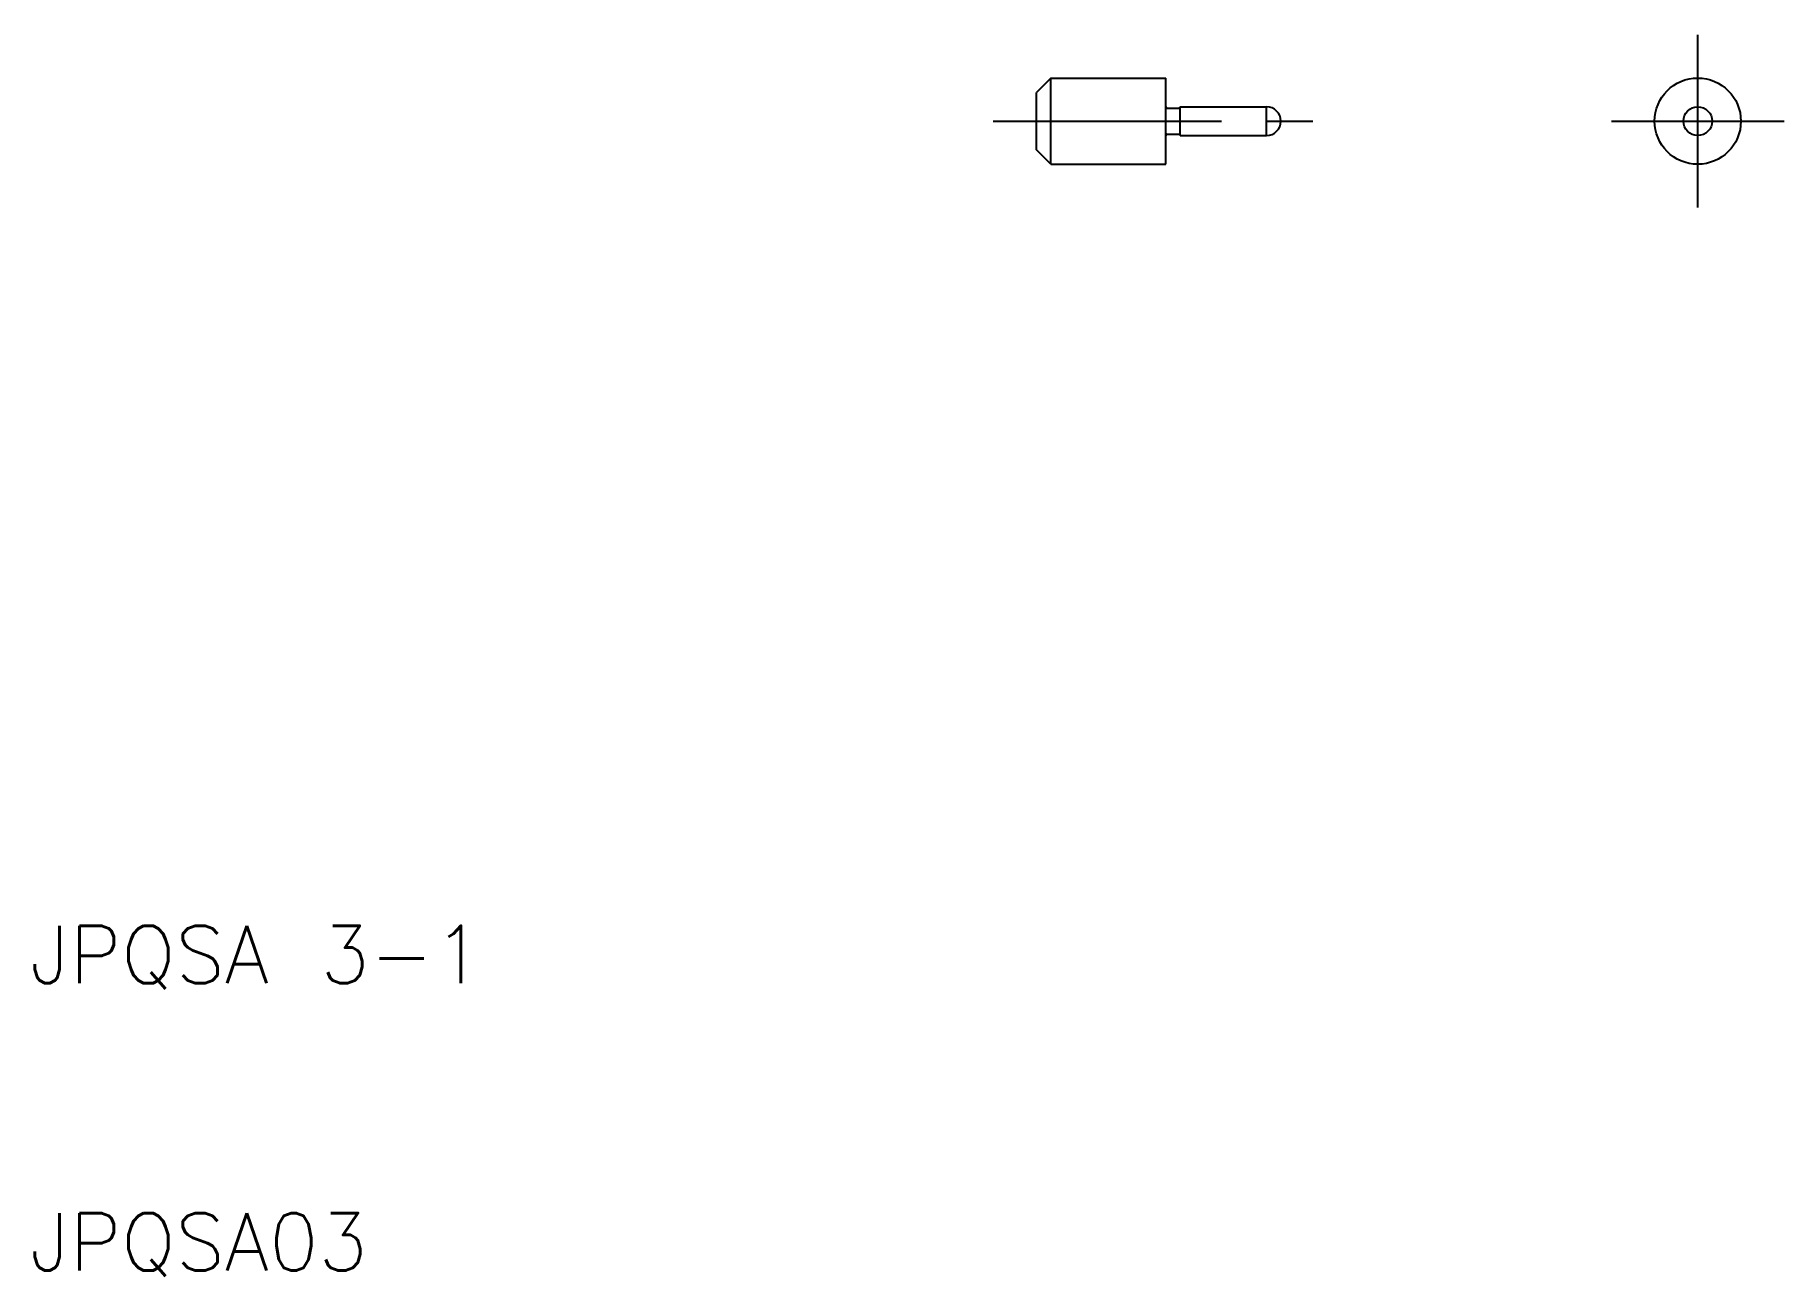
# Model space of a CAD drawing. Extents: x 10.2 to 71, y 9.8 to 53.
import ezdxf

# ---------------------------------------------------------------- set-up
doc = ezdxf.new("R2010")
doc.units = 0
doc.header["$LTSCALE"] = 0.25
doc.linetypes.add('CENTER', pattern=[50.8, 31.75, -6.35, 6.35, -6.35])
doc.layers.get('0').update_dxf_attribs({"linetype": 'CONTINUOUS'})
doc.layers.add('CENTER', color=1, linetype='CENTER')
doc.styles.get("Standard").update_dxf_attribs({"font": 'txt.shx', "bigfont": 'extfont.shx'})

msp = doc.modelspace()

# ---------------------------------------------------------------- linework, layer by layer
for p, q in [((45.5, 51.5), (45, 51)), ((45.5, 51.5), (49.5, 51.5)), ((45.5, 48.5), (45.5, 51.5)), ((45.5, 48.5), (45.5, 51.5)), ((49.5, 50.5), (49.5, 51.5)), ((45, 49), (45, 51)), ((49.5, 49.5), (49.5, 50.5)), ((50, 49.5), (50, 50.5)), ((50, 50.5), (53, 50.5)), ((53, 49.5), (53, 50.5)), ((49.55, 50.45), (49.95, 50.45)), ((49.5, 48.5), (49.5, 49.5)), ((49.55, 49.55), (49.95, 49.55)), ((50, 49.5), (53, 49.5)), ((45.5, 48.5), (45, 49)), ((45.5, 48.5), (49.5, 48.5))]:
    msp.add_line(p, q)
for radius in [1.5, 0.5]:
    msp.add_circle((68, 50), radius)
for centre, radius, start, end in [((49.55, 50.5), 0.05, 180, 270), ((49.95, 50.5), 0.05, 270, 0), ((53, 50), 0.5, 270, 90), ((49.55, 49.5), 0.05, 90, 180), ((49.95, 49.5), 0.05, 0, 90)]:
    msp.add_arc(centre, radius, start, end)
at = {"layer": 'CENTER', "color": 1, "linetype": 'CENTER'}
for p, q in [((68, 47), (68, 53)), ((43.5, 50), (55, 50)), ((65, 50), (71, 50))]:
    msp.add_line(p, q, dxfattribs=at)

# ---------------------------------------------------------------- texts
for s, p in [('JPQSA 3-1', (10, 20)), ('JPQSA03', (10, 10))]:
    msp.add_text(s, height=2).set_placement(p)

doc.saveas('drawing.dxf')
